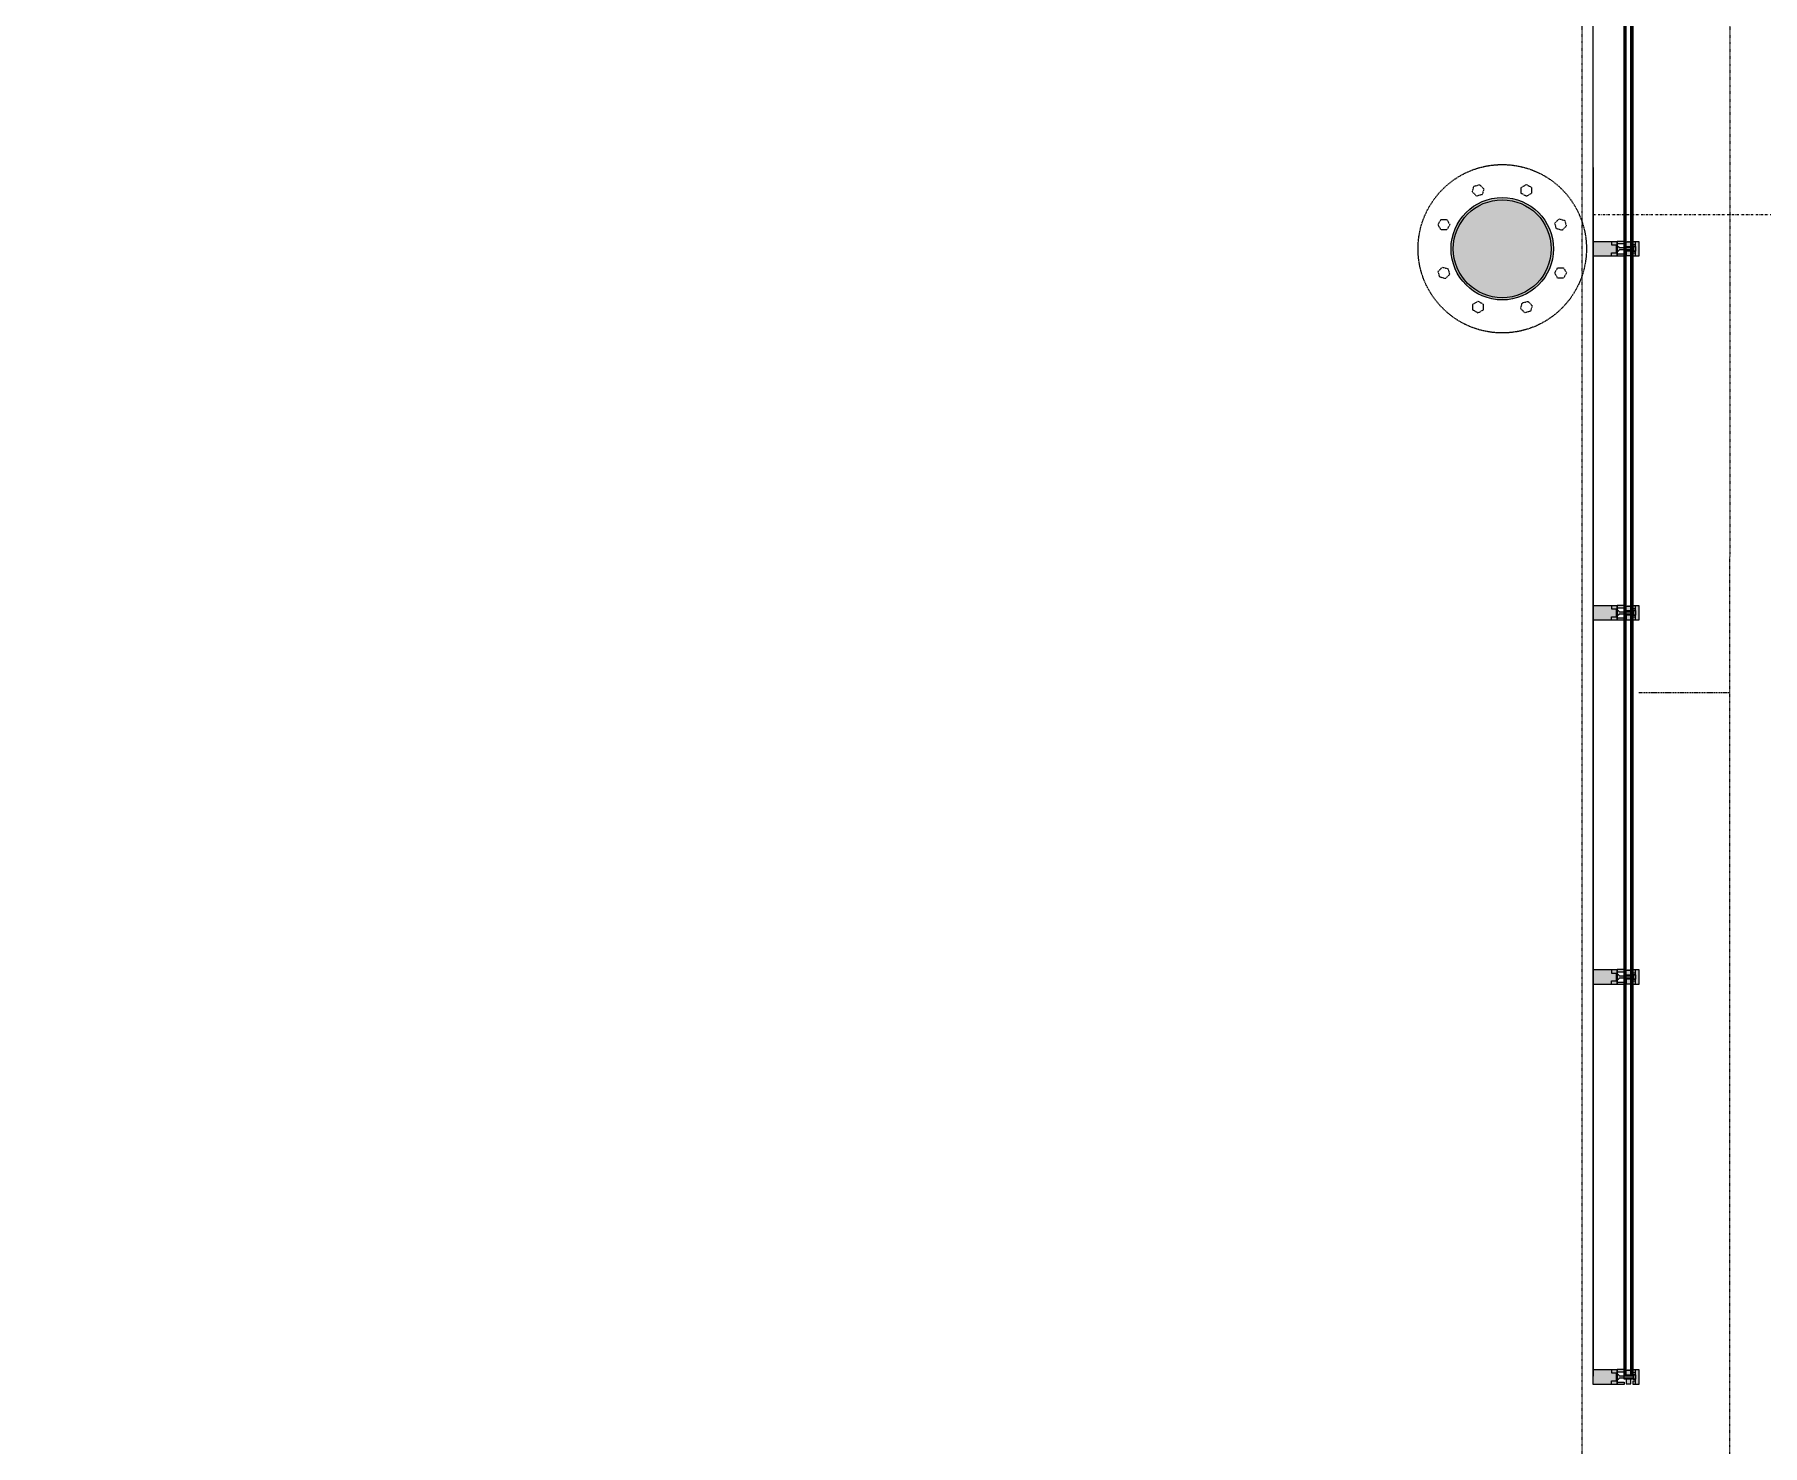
# Model space of a CAD drawing. Extents: x -2749 to 11890, y 0 to 8245.
# Drawn here: x 3240 to 3999, y 1620 to 2240 of the extents above; entities that cross this region are included whole.
import ezdxf

# ---------------------------------------------------------------- set-up
doc = ezdxf.new("R2010")
doc.units = 0
doc.header["$MEASUREMENT"] = 0
for name, pattern in [('DASHDOT', [1, 0.5, -0.25, 0, -0.25]), ('DOT2', [0.125, 0, -0.125]), ('HIDDEN', [0.375, 0.25, -0.125])]:
    doc.linetypes.add(name, pattern=pattern)
doc.layers.get('0').update_dxf_attribs({"color": 9, "lineweight": 9})
for name, color, linetype, lineweight in [('01', 9, 'Continuous', 9), ('03S', 255, 'Continuous', 9), ('06C', 9, 'Continuous', 9), ('06D', 9, 'Continuous', 9), ('10', 9, 'Continuous', 9), ('15', 9, 'Continuous', 9), ('20', 9, 'DOT2', 9), ('24', 9, 'DASHDOT', 9)]:
    doc.layers.add(name, color=color, linetype=linetype, lineweight=lineweight)

# ---------------------------------------------------------------- blocks, each defined once
blk = doc.blocks.new('p-prs-kolon-02')
h = blk.add_hatch(color=255)
h.dxf.hatch_style = 1
edge = h.paths.add_edge_path()
edge.add_arc((0, 0), 22.5, 0, 360)
for radius in [22.5, 21.5]:
    blk.add_circle((0, 0), radius)
at = {"layer": '20', "linetype": 'HIDDEN'}
for points in [[(-12.46, 27.47), (-9.95, 28.15), (-8.11, 26.31), (-8.78, 23.8), (-11.29, 23.13), (-13.13, 24.97), (-12.46, 27.47)], [(10.62, 28.24), (12.87, 26.94), (12.87, 24.34), (10.62, 23.04), (8.37, 24.34), (8.37, 26.94), (10.62, 28.24)], [(-28.24, 10.62), (-26.94, 12.87), (-24.34, 12.87), (-23.04, 10.62), (-24.34, 8.37), (-26.94, 8.37), (-28.24, 10.62)], [(27.47, 12.46), (28.15, 9.95), (26.31, 8.11), (23.8, 8.78), (23.13, 11.29), (24.97, 13.13), (27.47, 12.46)], [(-27.47, -12.46), (-28.15, -9.95), (-26.31, -8.11), (-23.8, -8.78), (-23.13, -11.29), (-24.97, -13.13), (-27.47, -12.46)], [(28.24, -10.62), (26.94, -12.87), (24.34, -12.87), (23.04, -10.62), (24.34, -8.37), (26.94, -8.37), (28.24, -10.62)], [(-10.62, -28.24), (-12.87, -26.94), (-12.87, -24.34), (-10.62, -23.04), (-8.37, -24.34), (-8.37, -26.94), (-10.62, -28.24)], [(12.46, -27.47), (9.95, -28.15), (8.11, -26.31), (8.78, -23.8), (11.29, -23.13), (13.13, -24.97), (12.46, -27.47)]]:
    blk.add_lwpolyline(points, dxfattribs=at)
blk.add_circle((0, 0), 37, dxfattribs=at)
blk = doc.blocks.new('p-dog-profil_kapali')
at = {"layer": '03S'}
h = blk.add_hatch(color=256, dxfattribs=at)
h.dxf.hatch_style = 1
h.paths.add_polyline_path([(-3.25, 0), (3.25, 0), (3.25, -13.5), (2.25, -13.5), (2.25, -10.5), (1.5, -10.5), (0.5, -11.5), (0.5, -13.5), (1, -13.5), (1, -14.5), (3, -14.5), (3, -16.5), (1, -16.5), (1, -18.5), (1.75, -18.5), (1.75, -17.5), (3.25, -17.5), (3.25, -20), (-3.25, -20), (-3.25, -17.5), (-1.75, -17.5), (-1.75, -18.5), (-1, -18.5), (-1, -16.5), (-3, -16.5), (-3, -14.5), (-1, -14.5), (-1, -13.5), (-0.5, -13.5), (-0.5, -11.5), (-1.5, -10.5), (-2.25, -10.5), (-2.25, -13.5), (-3.25, -13.5)])
for p in [(3, -15.17), (3, -15.83)]:
    blk.add_point(p)
at = {"layer": '10'}
for points in [[(3.25, -10.5), (-3.25, -10.5), (-3.25, 0), (3.25, 0)], [(-1, -13.5), (1, -13.5), (1, -18.5), (-1, -18.5)], [(3.25, -20), (-3.25, -20), (-3.25, -18.5), (3.25, -18.5)]]:
    blk.add_lwpolyline(points, close=True, dxfattribs=at)
for points in [[(-3.25, -8), (-3.25, -8), (-1.75, -8), (-1.75, -10.5)], [(-3.25, -10.5), (-2.25, -10.5), (-2.25, -13.5), (-3.25, -13.5)], [(-3.25, -10.5), (-3.25, -10.5), (3.25, -10.5)], [(-3.25, -13.5), (-3.25, -10.5)], [(-1, -14.5), (-1, -14.5), (-3, -14.5), (-3, -16.5), (-1, -16.5)], [(1.75, -10), (-1.75, -10)], [(-0.5, -17.5), (-0.5, -17.5), (-0.5, -11.5), (-1.5, -10.5), (-1.5, -10.5)], [(1.5, -10.5), (1.5, -10.5), (0.5, -11.5), (0.5, -17.5)], [(1, -14.5), (1, -14.5), (3, -14.5), (3, -16.5), (1, -16.5)], [(3.25, -8), (3.25, -8), (1.75, -8), (1.75, -10.5)], [(3.25, -10.5), (2.25, -10.5), (2.25, -13.5), (3.25, -13.5), (3.25, -10.5)], [(-3.25, -18.5), (-3.25, -17.5), (-1.75, -17.5), (-1.75, -18.5)], [(1, -18.5), (1, -17.5), (-1, -17.5), (-1, -18.5)], [(1.75, -18.5), (1.75, -17.5), (3.25, -17.5), (3.25, -18.5)]]:
    blk.add_lwpolyline(points, dxfattribs=at)
blk = doc.blocks.new('p-cph_cam_dyn1601')
at = {"layer": '06C'}
blk.add_lwpolyline([(3.25, 0), (652.5, 0)], dxfattribs=at)
at = {"layer": '15'}
for points in [[(1, -13.5), (654.75, -13.5)], [(1, -14), (654.75, -14)], [(1, -14.5), (654.75, -14.5)], [(1, -16.5), (654.75, -16.5)], [(1, -17), (654.75, -17)], [(1, -17.5), (654.75, -17.5)]]:
    blk.add_lwpolyline(points, dxfattribs=at)
for p in [(0, 0), (175.75, 0), (335.75, 0), (495.75, 0), (655.75, 0)]:
    blk.add_blockref('p-dog-profil_kapali', p)
blk = doc.blocks.new('AKS')
at = {"layer": '24', "ltscale": 2}
blk.add_lwpolyline([(3905.06, 2145.87), (4585.06, 2145.87)], dxfattribs=at)

msp = doc.modelspace()

# ---------------------------------------------------------------- linework, layer by layer
at = {"layer": '06D'}
msp.add_lwpolyline([(3925.06, 2181.62), (3925.06, 1650.49)], dxfattribs=at)
at = {"layer": '20'}
msp.add_lwpolyline([(3005.06, 347.61), (3005.06, 632.12), (3070.06, 632.14), (3070.12, 417.52, 0.367452), (3920.06, 1315.86), (3920.26, 2309.12), (3985.06, 2309.12), (3984.83, 1313.52, -0.388173), (3005.06, 347.61, -142.730725)], format="xyb", dxfattribs=at)
at = {"layer": '20', "linetype": 'HIDDEN', "ltscale": 2}
msp.add_lwpolyline([(3945.12, 1950.93), (3985.12, 1950.93)], dxfattribs=at)

# ---------------------------------------------------------------- block references
msp.add_blockref('AKS', (20, 15))
at = {"rotation": 90}
msp.add_blockref('p-cph_cam_dyn1601', (3925.06, 1650.12), dxfattribs=at)
at = {"layer": '01'}
msp.add_blockref('p-prs-kolon-02', (3885.06, 2145.87), dxfattribs=at)

doc.saveas('drawing.dxf')
